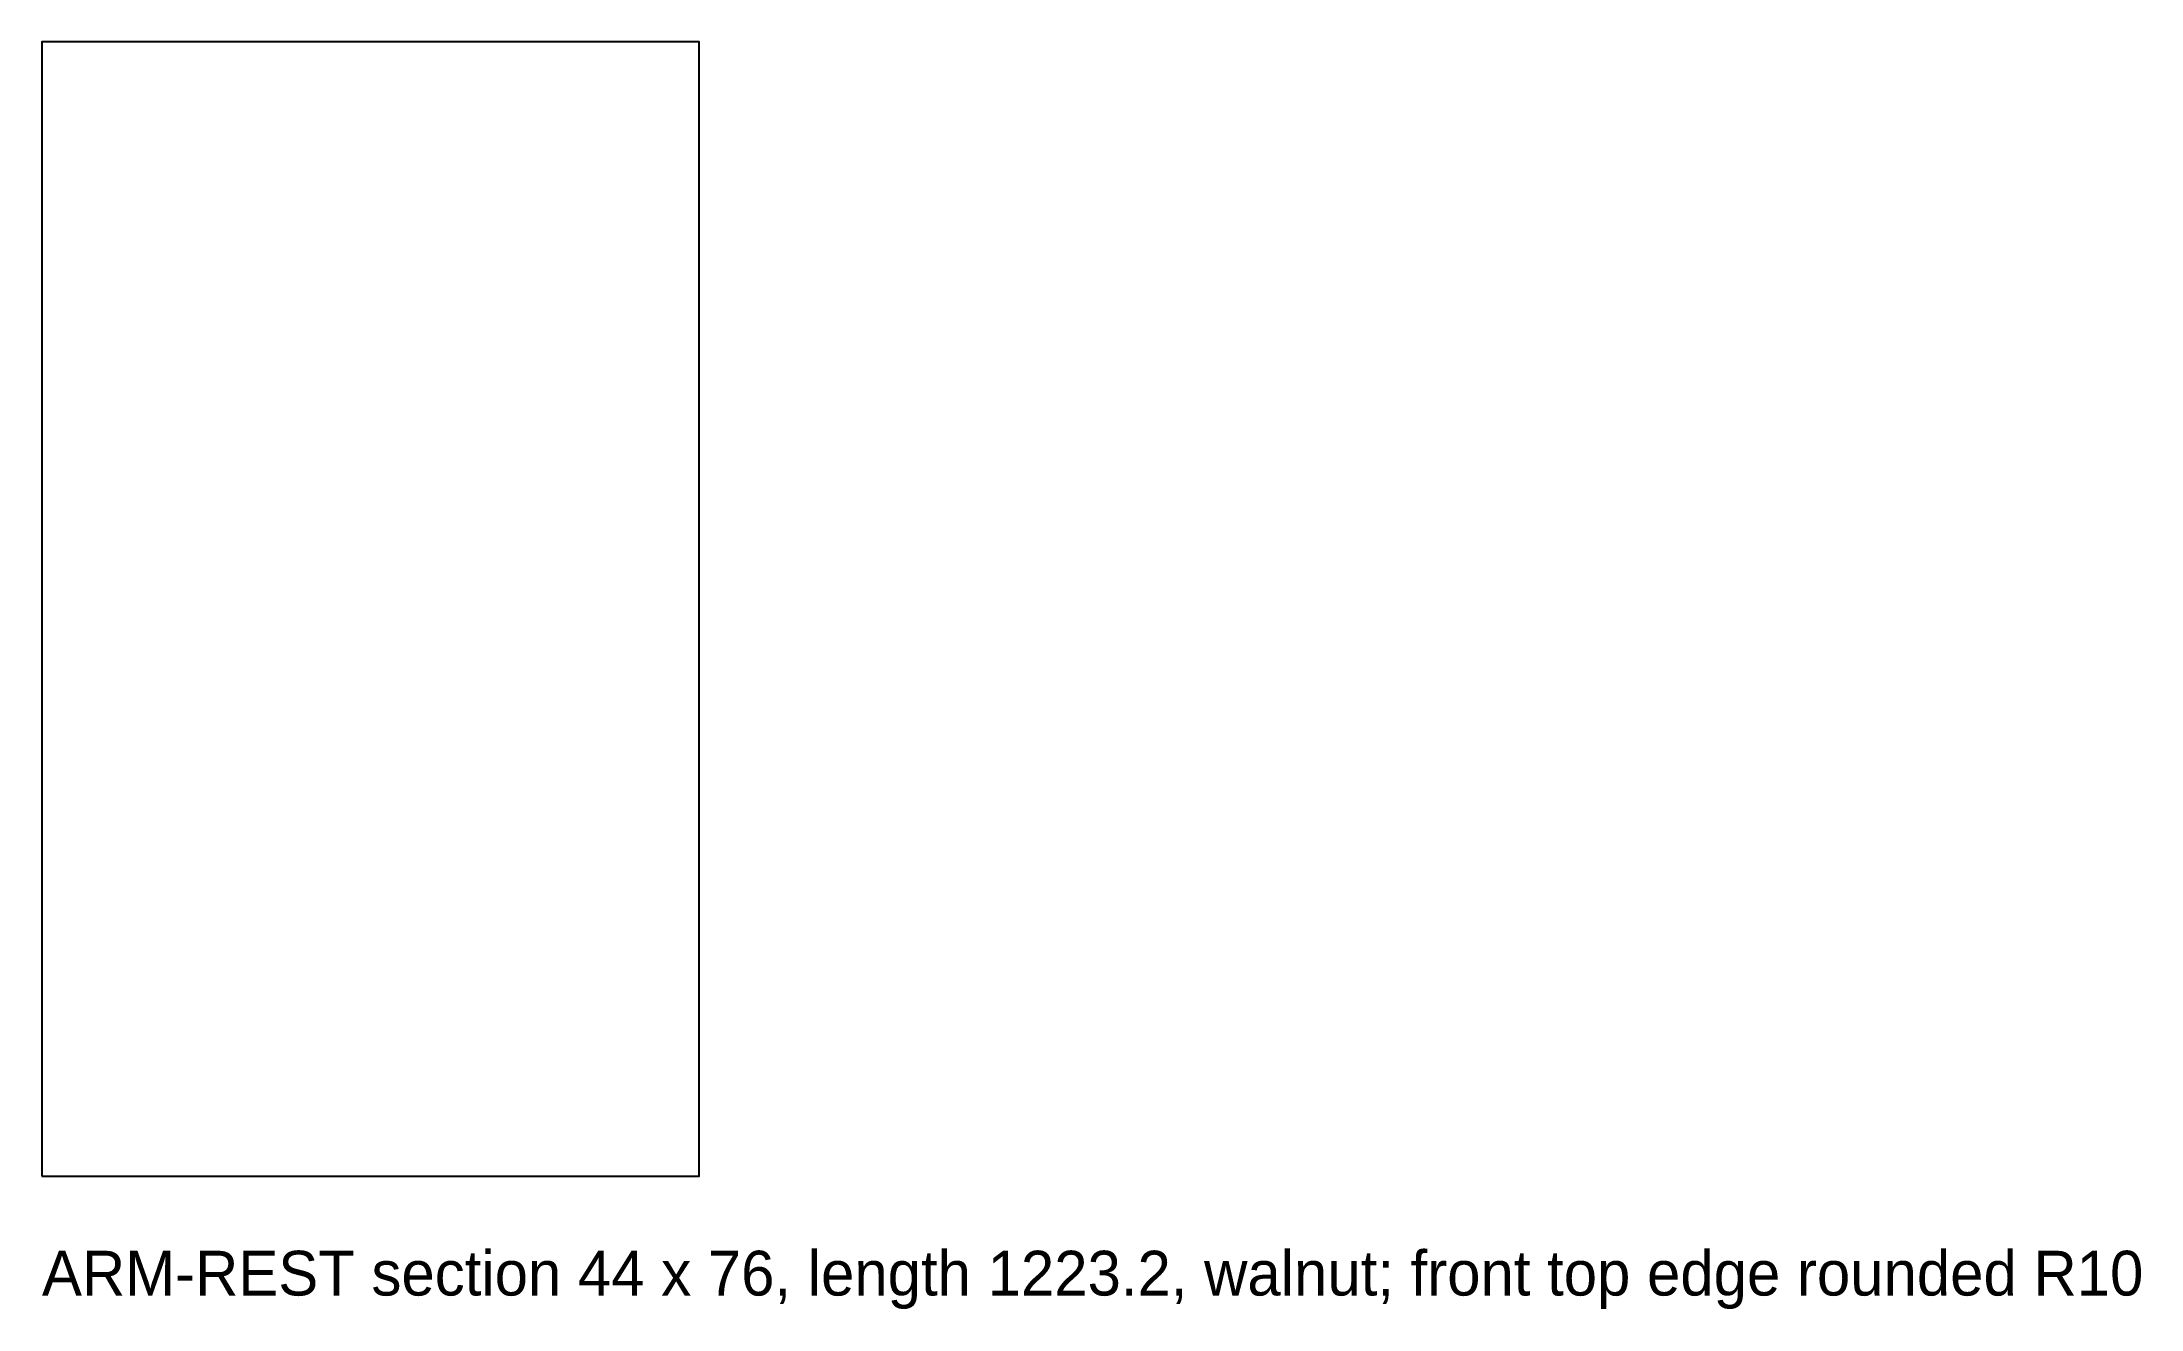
# Model space of a CAD drawing. Header units: millimetres. Extents: x 0 to 141, y -9 to 76.
import ezdxf

# ---------------------------------------------------------------- set-up
doc = ezdxf.new("R2010")
doc.units = ezdxf.units.MM

msp = doc.modelspace()

# ---------------------------------------------------------------- linework, layer by layer
at = {"layer": 'OUTLINE'}
msp.add_lwpolyline([(0, 0), (44, 0), (44, 76), (0, 76)], close=True, dxfattribs=at)

# ---------------------------------------------------------------- texts
at = {"layer": 'TEXT'}
msp.add_text('ARM-REST section 44 x 76, length 1223.2, walnut; front top edge rounded R10', height=3, dxfattribs=at).set_placement((0, -8))

doc.saveas('drawing.dxf')
